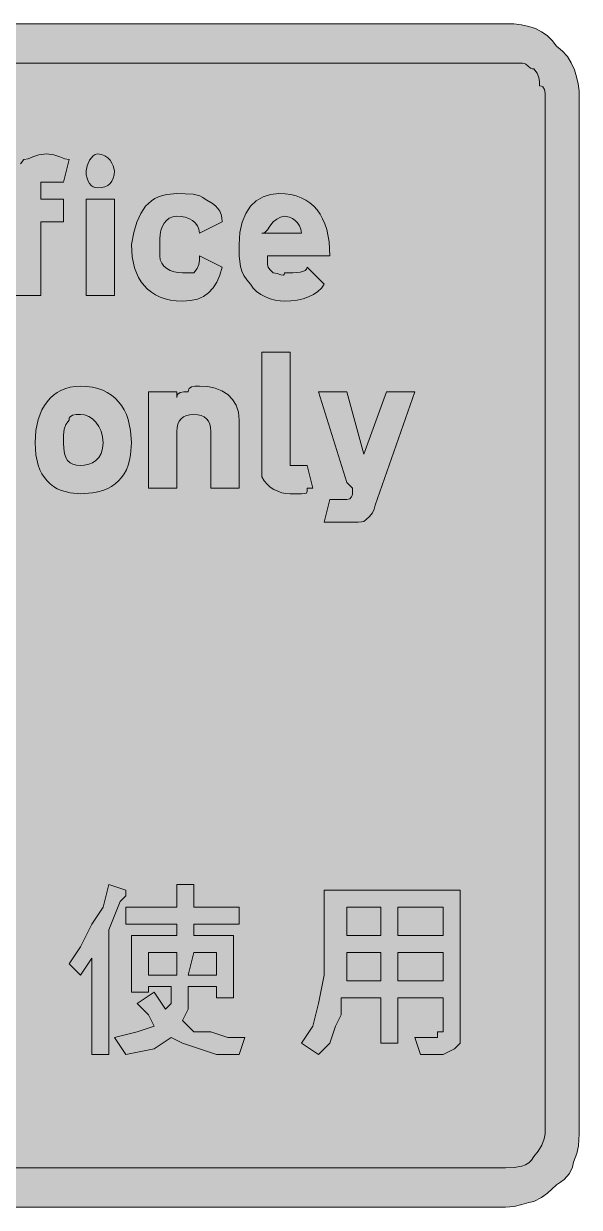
# Model space of a CAD drawing. Header units: metres. Extents: x 122 to 446, y 11 to 262.
# Drawn here: x 328.3 to 445.9, y 10.8 to 261.6 of the extents above; entities that cross this region are included whole.
import ezdxf

# ---------------------------------------------------------------- set-up
doc = ezdxf.new("R2010")
doc.units = ezdxf.units.M
doc.layers.add('FILL_BLACK_000000', color=7, linetype='Continuous', true_color=0x000000)
doc.layers.add('FILL_WHITE_FFFFFF', color=7, linetype='Continuous', true_color=0xffffff)

msp = doc.modelspace()

# ---------------------------------------------------------------- hatches: boundary and pattern name
at = {"layer": 'FILL_BLACK_000000', "true_color": 0x000000}
h = msp.add_hatch(color=7, dxfattribs=at)
h.dxf.hatch_style = 1
h.paths.add_polyline_path([(430.29, 261.6), (432.03, 261.54), (433.67, 261.36), (435.18, 261.03), (436.59, 260.55), (437.88, 259.9), (439.06, 259.07), (440.13, 258.04), (441.09, 256.8), (442.33, 255.79), (443.36, 254.61), (444.19, 253.28), (444.84, 251.85), (445.32, 250.37), (445.65, 248.87), (445.83, 247.4), (445.89, 246), (445.89, 26.4), (445.74, 23.85), (445.38, 22.18), (444.69, 20.4), (444.46, 19.31), (443.79, 18), (443.28, 17.33), (442.67, 16.69), (441.93, 16.1), (441.09, 15.6), (439.14, 13.8), (437.88, 12.9), (436.29, 12), (435.18, 11.81), (433.74, 11.4), (432.07, 10.99), (430.29, 10.8), (137.49, 10.8), (136.14, 10.91), (134.79, 11.21), (133.44, 11.69), (132.09, 12.3), (129.39, 13.84), (126.69, 15.6), (124.93, 18.3), (123.39, 21), (122.78, 22.35), (122.3, 23.7), (122, 25.05), (121.89, 26.4), (121.89, 246), (121.97, 247.56), (122.22, 249.08), (122.61, 250.56), (123.15, 251.98), (123.82, 253.34), (124.61, 254.63), (125.52, 255.83), (126.54, 256.95), (127.66, 257.97), (128.86, 258.88), (130.15, 259.67), (131.51, 260.34), (132.93, 260.88), (134.41, 261.27), (135.93, 261.52), (137.49, 261.6), (430.29, 261.6)])
h = msp.add_hatch(color=7, dxfattribs=at)
h.dxf.hatch_style = 1
h.paths.add_polyline_path([(325.89, 204), (325.89, 219.6), (323.49, 219.6), (323.49, 224.4), (325.89, 224.4), (325.89, 229.2), (326.6, 230.1), (327.09, 231), (327.58, 231.9), (328.29, 232.8), (329.21, 232.99), (330.24, 233.4), (331.5, 233.81), (333.09, 234), (334.68, 233.81), (335.94, 233.4), (336.97, 232.99), (337.89, 232.8), (336.69, 228), (334.29, 228), (333.09, 228), (331.89, 228), (331.89, 226.8), (331.89, 224.4), (336.69, 224.4), (336.69, 219.6), (331.89, 219.6), (331.89, 204), (325.89, 204)])
h = msp.add_hatch(color=7, dxfattribs=at)
h.dxf.hatch_style = 1
h.paths.add_polyline_path([(347.43, 229.56), (347.26, 228.83), (346.98, 228.21), (346.59, 227.7), (346.08, 227.31), (345.46, 227.03), (344.73, 226.86), (343.89, 226.8), (343.44, 226.86), (343.01, 227.03), (342.6, 227.31), (342.24, 227.7), (341.93, 228.21), (341.7, 228.83), (341.54, 229.56), (341.49, 230.4), (341.7, 231.47), (342.24, 232.65), (343.01, 233.61), (343.44, 233.89), (343.89, 234), (344.73, 233.89), (345.46, 233.61), (346.08, 233.18), (346.59, 232.65), (346.98, 232.07), (347.26, 231.47), (347.49, 230.4), (347.43, 229.56)])
h = msp.add_hatch(color=7, dxfattribs=at)
h.dxf.hatch_style = 1
h.paths.add_polyline_path([(341.49, 204), (341.49, 224.4), (347.49, 224.4), (347.49, 204), (341.49, 204)])
h = msp.add_hatch(color=7, dxfattribs=at)
h.dxf.hatch_style = 1
h.paths.add_polyline_path([(362.47, 225.58), (364.14, 225.45), (365.58, 225.09), (366.19, 224.8), (366.69, 224.4), (368.27, 223.48), (368.88, 222.99), (369.39, 222.45), (369.78, 221.86), (370.06, 221.19), (370.23, 220.45), (370.29, 219.6), (365.49, 217.2), (365.38, 218.04), (365.08, 218.78), (364.6, 219.39), (363.99, 219.9), (363.26, 220.29), (362.45, 220.58), (361.59, 220.74), (360.69, 220.8), (359.85, 220.69), (359.11, 220.39), (358.5, 219.91), (357.99, 219.3), (357.6, 218.57), (357.31, 217.76), (357.15, 216.9), (357.09, 216), (357.09, 214.8), (357.09, 213.6), (357.09, 212.4), (357.2, 211.56), (357.5, 210.82), (357.98, 210.21), (358.59, 209.7), (359.32, 209.31), (360.13, 209.02), (360.99, 208.86), (361.89, 208.8), (364.29, 208.8), (364.98, 209.7), (365.34, 210.6), (365.47, 211.5), (365.49, 212.4), (370.29, 210), (369.78, 208.31), (369.15, 206.85), (368.37, 205.61), (367.44, 204.6), (366.34, 203.81), (365.06, 203.25), (363.58, 202.91), (361.89, 202.8), (360.58, 202.86), (359.36, 203.02), (358.22, 203.29), (357.16, 203.66), (356.19, 204.13), (355.31, 204.7), (354.51, 205.36), (353.79, 206.1), (353.16, 206.93), (352.61, 207.84), (352.14, 208.83), (351.76, 209.89), (351.26, 212.22), (351.09, 214.8), (351.6, 217.33), (352.25, 219.52), (353.07, 221.38), (354.09, 222.9), (354.68, 223.53), (355.33, 224.08), (356.05, 224.55), (356.83, 224.93), (357.68, 225.22), (358.6, 225.43), (360.69, 225.6), (362.47, 225.58)])
h = msp.add_hatch(color=7, dxfattribs=at)
h.dxf.hatch_style = 1
h.paths.add_polyline_path([(379.89, 211.2), (379.91, 210.49), (380.04, 210), (380.4, 209.51), (381.09, 208.8), (381.97, 208.63), (382.74, 208.35), (383.28, 208.29), (383.44, 208.46), (383.49, 208.8), (385.25, 208.82), (386.79, 208.95), (387.4, 209.09), (387.88, 209.31), (388.18, 209.6), (388.29, 210), (391.89, 206.4), (391.33, 205.56), (390.58, 204.82), (389.65, 204.21), (388.59, 203.7), (387.41, 203.31), (386.15, 203.02), (384.84, 202.86), (383.49, 202.8), (382.54, 202.86), (381.52, 203.02), (380.47, 203.31), (379.44, 203.7), (378.46, 204.21), (377.58, 204.82), (376.85, 205.56), (376.29, 206.4), (375.5, 207.3), (374.9, 208.22), (374.48, 209.16), (374.19, 210.15), (373.93, 212.31), (373.89, 214.8), (374.05, 217.33), (374.53, 219.52), (375.28, 221.38), (376.29, 222.9), (377.52, 224.08), (378.95, 224.93), (380.55, 225.43), (382.29, 225.6), (383.6, 225.54), (384.82, 225.38), (385.96, 225.1), (387.01, 224.72), (387.99, 224.23), (388.87, 223.64), (389.67, 222.94), (390.39, 222.15), (391.02, 221.26), (391.57, 220.27), (392.04, 219.18), (392.42, 218.01), (392.92, 215.38), (393.09, 212.4), (379.89, 212.4), (379.89, 211.2)])
h.paths.add_polyline_path([(386.98, 218.04), (386.7, 218.78), (386.27, 219.39), (385.74, 219.9), (385.16, 220.29), (384.56, 220.58), (383.49, 220.8), (382.61, 220.61), (381.84, 220.2), (381.09, 219.6), (380.38, 218.72), (379.89, 217.95), (379.4, 217.41), (379.09, 217.25), (378.69, 217.2), (387.09, 217.2), (386.98, 218.04)], flags=16)
h = msp.add_hatch(color=7, dxfattribs=at)
h.dxf.hatch_style = 1
h.paths.add_polyline_path([(384.69, 169.2), (384.69, 168), (388.29, 168), (389.49, 163.2), (388.29, 163.2), (388.27, 162.51), (388.14, 162.15), (387.78, 162.02), (387.09, 162), (384.69, 162), (383.79, 162.06), (382.91, 162.22), (382.05, 162.51), (381.24, 162.9), (380.48, 163.41), (379.8, 164.02), (379.19, 164.76), (378.69, 165.6), (378.69, 166.8), (378.69, 192), (384.69, 192), (384.69, 169.2)])
h = msp.add_hatch(color=7, dxfattribs=at)
h.dxf.hatch_style = 1
h.paths.add_polyline_path([(350.71, 169.13), (350.42, 168.07), (350.04, 167.1), (349.57, 166.22), (349.02, 165.42), (348.39, 164.7), (347.67, 164.07), (346.87, 163.52), (345.99, 163.05), (345.01, 162.67), (343.96, 162.38), (342.82, 162.17), (340.29, 162), (338.15, 162.17), (336.26, 162.67), (335.4, 163.05), (334.62, 163.52), (333.89, 164.07), (333.24, 164.7), (332.66, 165.42), (332.15, 166.22), (331.71, 167.1), (331.35, 168.07), (330.86, 170.27), (330.69, 172.8), (330.86, 175.38), (331.35, 177.71), (332.15, 179.76), (332.66, 180.67), (333.24, 181.5), (333.89, 182.24), (334.62, 182.9), (335.4, 183.47), (336.26, 183.94), (337.18, 184.31), (338.15, 184.58), (339.19, 184.74), (340.29, 184.8), (341.6, 184.74), (342.82, 184.58), (343.96, 184.31), (345.01, 183.94), (345.99, 183.47), (346.87, 182.9), (347.67, 182.24), (348.39, 181.5), (349.02, 180.67), (349.57, 179.76), (350.04, 178.77), (350.42, 177.71), (350.92, 175.38), (351.09, 172.8), (350.92, 170.27), (350.71, 169.13)])
h.paths.add_polyline_path([(344.68, 175.26), (344.2, 176.28), (343.59, 177.15), (342.86, 177.85), (342.05, 178.37), (341.19, 178.69), (340.29, 178.8), (339.41, 178.78), (338.64, 178.65), (338.1, 178.29), (337.94, 178), (337.89, 177.6), (337.2, 176.68), (336.84, 175.65), (336.71, 174.39), (336.69, 172.8), (336.75, 171.56), (336.92, 170.53), (337.2, 169.7), (337.59, 169.05), (338.1, 168.57), (338.72, 168.24), (339.45, 168.06), (340.29, 168), (341.19, 168.06), (342.05, 168.24), (342.86, 168.57), (343.59, 169.05), (344.2, 169.7), (344.68, 170.53), (344.98, 171.56), (345.09, 172.8), (344.98, 174.09), (344.68, 175.26)], flags=16)
h = msp.add_hatch(color=7, dxfattribs=at)
h.dxf.hatch_style = 1
h.paths.add_polyline_path([(367.89, 163.2), (367.89, 175.2), (367.83, 176.04), (367.67, 176.77), (367.38, 177.39), (366.99, 177.9), (366.48, 178.29), (365.87, 178.57), (365.13, 178.74), (364.29, 178.8), (363.45, 178.74), (362.72, 178.57), (362.1, 178.29), (361.59, 177.9), (361.2, 177.39), (360.92, 176.77), (360.75, 176.04), (360.69, 175.2), (360.69, 163.2), (354.69, 163.2), (354.69, 183.6), (360.69, 183.6), (360.69, 182.4), (360.74, 182.8), (360.9, 183.09), (361.44, 183.45), (362.21, 183.58), (363.09, 183.6), (363.14, 184), (363.3, 184.29), (363.84, 184.65), (364.61, 184.78), (365.49, 184.8), (367.23, 184.69), (368.83, 184.35), (370.26, 183.79), (371.49, 183), (372.5, 181.99), (373.25, 180.75), (373.73, 179.29), (373.89, 177.6), (373.89, 163.2), (367.89, 163.2)])
h = msp.add_hatch(color=7, dxfattribs=at)
h.dxf.hatch_style = 1
h.paths.add_polyline_path([(402.69, 159.6), (402.5, 158.72), (402.09, 157.95), (401.49, 157.2), (400.78, 156.51), (400.29, 156.15), (399.8, 156.02), (399.09, 156), (391.89, 156), (393.09, 160.8), (394.29, 160.8), (396.69, 160.8), (397.29, 160.95), (397.7, 161.31), (397.84, 161.6), (397.89, 162), (397.89, 163.2), (396.69, 164.4), (390.69, 183.6), (396.69, 183.6), (400.29, 170.4), (405.09, 183.6), (411.09, 183.6), (402.69, 159.6)])
h = msp.add_hatch(color=7, dxfattribs=at)
h.dxf.hatch_style = 1
h.paths.add_polyline_path([(340.29, 66), (342.69, 70.8), (345.09, 74.4), (346.29, 79.2), (349.89, 78), (349.89, 76.8), (348.69, 75.6), (346.29, 69.6), (346.29, 43.2), (342.69, 43.2), (342.69, 63.6), (340.29, 60), (337.89, 62.4), (340.29, 66)])
h = msp.add_hatch(color=7, dxfattribs=at)
h.dxf.hatch_style = 1
h.paths.add_polyline_path([(364.29, 79.2), (364.29, 78), (364.29, 74.4), (373.89, 74.4), (373.89, 70.8), (364.29, 70.8), (364.29, 68.4), (372.69, 68.4), (372.69, 55.2), (369.09, 55.2), (369.09, 57.6), (363.09, 57.6), (363.09, 52.8), (361.89, 50.4), (364.29, 48), (367.89, 48), (371.49, 46.8), (375.09, 46.8), (373.89, 43.2), (369.09, 43.2), (365.49, 44.4), (361.89, 45.6), (359.49, 46.8), (355.89, 44.4), (349.89, 43.2), (347.49, 46.8), (352.29, 48), (355.89, 49.2), (354.69, 51.6), (352.29, 54), (355.89, 56.4), (358.29, 52.8), (359.49, 54), (359.49, 57.6), (354.69, 57.6), (354.69, 56.4), (351.09, 56.4), (351.09, 68.4), (360.69, 68.4), (360.69, 70.8), (349.89, 70.8), (349.89, 74.4), (360.69, 74.4), (360.69, 79.2), (364.29, 79.2)])
h.paths.add_polyline_path([(369.09, 64.8), (364.29, 64.8), (363.09, 60), (369.09, 60), (369.09, 64.8)], flags=16)
h.paths.add_polyline_path([(360.69, 64.8), (354.69, 64.8), (354.69, 60), (360.69, 60), (360.69, 64.8)], flags=16)
h = msp.add_hatch(color=7, dxfattribs=at)
h.dxf.hatch_style = 1
h.paths.add_polyline_path([(417.09, 43.2), (414.69, 43.2), (412.29, 43.2), (411.09, 46.8), (413.49, 46.8), (415.89, 46.8), (415.89, 48), (417.09, 48), (417.09, 49.2), (417.09, 55.2), (407.49, 55.2), (407.49, 45.6), (403.89, 45.6), (403.89, 55.2), (395.49, 55.2), (395.49, 51.6), (394.29, 49.2), (393.09, 45.6), (390.69, 43.2), (387.09, 45.6), (389.49, 49.2), (390.69, 54), (391.89, 60), (391.89, 67.2), (391.89, 78), (420.69, 78), (420.69, 48), (420.69, 45.6), (419.49, 44.4), (417.09, 43.2)])
h.paths.add_polyline_path([(403.89, 68.4), (403.89, 74.4), (396.69, 74.4), (396.69, 68.4), (403.89, 68.4)], flags=16)
h.paths.add_polyline_path([(403.89, 58.8), (403.89, 64.8), (396.69, 64.8), (396.69, 58.8), (403.89, 58.8)], flags=16)
h.paths.add_polyline_path([(407.49, 74.4), (407.49, 68.4), (417.09, 68.4), (417.09, 74.4), (407.49, 74.4)], flags=16)
h.paths.add_polyline_path([(417.09, 64.8), (407.49, 64.8), (407.49, 58.8), (417.09, 58.8), (417.09, 64.8)], flags=16)
at = {"layer": 'FILL_WHITE_FFFFFF', "true_color": 0xffffff}
h = msp.add_hatch(color=7, dxfattribs=at)
h.dxf.hatch_style = 1
h.paths.add_polyline_path([(430.29, 253.2), (433.89, 253.2), (434.29, 253.15), (434.6, 253.01), (435.09, 252.6), (435.58, 252.19), (435.89, 252.05), (436.29, 252), (436.98, 251.1), (437.34, 250.2), (437.47, 249.3), (437.49, 248.4), (437.89, 248.35), (438.18, 248.19), (438.54, 247.65), (438.67, 246.88), (438.69, 246), (438.69, 26.4), (438.48, 25.31), (437.94, 24), (437.17, 22.69), (436.29, 21.6), (435.79, 20.81), (435.18, 20.21), (434.5, 19.79), (433.74, 19.5), (432.07, 19.24), (430.29, 19.2), (137.49, 19.2), (136.4, 19.24), (135.09, 19.5), (134.42, 19.79), (133.78, 20.21), (133.19, 20.81), (132.69, 21.6), (131.9, 22.1), (131.3, 22.69), (130.88, 23.33), (130.59, 24), (130.33, 25.31), (130.29, 26.4), (130.29, 246), (130.45, 247.69), (130.91, 249.15), (131.62, 250.39), (132.54, 251.4), (133.63, 252.19), (134.85, 252.75), (136.15, 253.09), (137.49, 253.2), (430.29, 253.2)])

# ---------------------------------------------------------------- linework, layer by layer
at = {"layer": 'FILL_BLACK_000000', "lineweight": 0, "true_color": 0x000000}
for points in [[(137.49, 261.6), (430.29, 261.6), (432.03, 261.54), (433.67, 261.36), (435.18, 261.03), (436.59, 260.55), (437.88, 259.9), (439.06, 259.07), (440.13, 258.04), (441.09, 256.8), (442.33, 255.79), (443.36, 254.61), (444.19, 253.28), (444.84, 251.85), (445.32, 250.37), (445.65, 248.87), (445.83, 247.4), (445.89, 246), (445.89, 26.4), (445.74, 23.85), (445.38, 22.18), (444.69, 20.4), (444.46, 19.31), (443.79, 18), (443.28, 17.33), (442.67, 16.69), (441.93, 16.1), (441.09, 15.6), (439.14, 13.8), (437.88, 12.9), (436.29, 12), (435.18, 11.81), (433.74, 11.4), (432.07, 10.99), (430.29, 10.8), (137.49, 10.8)], [(327.58, 231.9), (328.29, 232.8), (329.21, 232.99), (330.24, 233.4), (331.5, 233.81), (333.09, 234), (334.68, 233.81), (335.94, 233.4), (336.97, 232.99), (337.89, 232.8), (336.69, 228), (334.29, 228), (333.09, 228), (331.89, 228), (331.89, 226.8), (331.89, 224.4), (336.69, 224.4), (336.69, 219.6), (331.89, 219.6), (331.89, 204), (325.89, 204)]]:
    msp.add_lwpolyline(points, dxfattribs=at)
for points in [[(347.43, 229.56), (347.26, 228.83), (346.98, 228.21), (346.59, 227.7), (346.08, 227.31), (345.46, 227.03), (344.73, 226.86), (343.89, 226.8), (343.44, 226.86), (343.01, 227.03), (342.6, 227.31), (342.24, 227.7), (341.93, 228.21), (341.7, 228.83), (341.54, 229.56), (341.49, 230.4), (341.7, 231.47), (342.24, 232.65), (343.01, 233.61), (343.44, 233.89), (343.89, 234), (344.73, 233.89), (345.46, 233.61), (346.08, 233.18), (346.59, 232.65), (346.98, 232.07), (347.26, 231.47), (347.49, 230.4)], [(341.49, 204), (341.49, 224.4), (347.49, 224.4), (347.49, 204)], [(362.47, 225.58), (364.14, 225.45), (365.58, 225.09), (366.19, 224.8), (366.69, 224.4), (368.27, 223.48), (368.88, 222.99), (369.39, 222.45), (369.78, 221.86), (370.06, 221.19), (370.23, 220.45), (370.29, 219.6), (365.49, 217.2), (365.38, 218.04), (365.08, 218.78), (364.6, 219.39), (363.99, 219.9), (363.26, 220.29), (362.45, 220.58), (361.59, 220.74), (360.69, 220.8), (359.85, 220.69), (359.11, 220.39), (358.5, 219.91), (357.99, 219.3), (357.6, 218.57), (357.31, 217.76), (357.15, 216.9), (357.09, 216), (357.09, 214.8), (357.09, 213.6), (357.09, 212.4), (357.2, 211.56), (357.5, 210.82), (357.98, 210.21), (358.59, 209.7), (359.32, 209.31), (360.13, 209.02), (360.99, 208.86), (361.89, 208.8), (364.29, 208.8), (364.98, 209.7), (365.34, 210.6), (365.47, 211.5), (365.49, 212.4), (370.29, 210), (369.78, 208.31), (369.15, 206.85), (368.37, 205.61), (367.44, 204.6), (366.34, 203.81), (365.06, 203.25), (363.58, 202.91), (361.89, 202.8), (360.58, 202.86), (359.36, 203.02), (358.22, 203.29), (357.16, 203.66), (356.19, 204.13), (355.31, 204.7), (354.51, 205.36), (353.79, 206.1), (353.16, 206.93), (352.61, 207.84), (352.14, 208.83), (351.76, 209.89), (351.26, 212.22), (351.09, 214.8), (351.6, 217.33), (352.25, 219.52), (353.07, 221.38), (354.09, 222.9), (354.68, 223.53), (355.33, 224.08), (356.05, 224.55), (356.83, 224.93), (357.68, 225.22), (358.6, 225.43), (360.69, 225.6)], [(379.89, 211.2), (379.91, 210.49), (380.04, 210), (380.4, 209.51), (381.09, 208.8), (381.97, 208.63), (382.74, 208.35), (383.28, 208.29), (383.44, 208.46), (383.49, 208.8), (385.25, 208.82), (386.79, 208.95), (387.4, 209.09), (387.88, 209.31), (388.18, 209.6), (388.29, 210), (391.89, 206.4), (391.33, 205.56), (390.58, 204.82), (389.65, 204.21), (388.59, 203.7), (387.41, 203.31), (386.15, 203.02), (384.84, 202.86), (383.49, 202.8), (382.54, 202.86), (381.52, 203.02), (380.47, 203.31), (379.44, 203.7), (378.46, 204.21), (377.58, 204.82), (376.85, 205.56), (376.29, 206.4), (375.5, 207.3), (374.9, 208.22), (374.48, 209.16), (374.19, 210.15), (373.93, 212.31), (373.89, 214.8), (374.05, 217.33), (374.53, 219.52), (375.28, 221.38), (376.29, 222.9), (377.52, 224.08), (378.95, 224.93), (380.55, 225.43), (382.29, 225.6), (383.6, 225.54), (384.82, 225.38), (385.96, 225.1), (387.01, 224.72), (387.99, 224.23), (388.87, 223.64), (389.67, 222.94), (390.39, 222.15), (391.02, 221.26), (391.57, 220.27), (392.04, 219.18), (392.42, 218.01), (392.92, 215.38), (393.09, 212.4), (379.89, 212.4)], [(386.98, 218.04), (386.7, 218.78), (386.27, 219.39), (385.74, 219.9), (385.16, 220.29), (384.56, 220.58), (383.49, 220.8), (382.61, 220.61), (381.84, 220.2), (381.09, 219.6), (380.38, 218.72), (379.89, 217.95), (379.4, 217.41), (379.09, 217.25), (378.69, 217.2), (387.09, 217.2)], [(384.69, 169.2), (384.69, 168), (388.29, 168), (389.49, 163.2), (388.29, 163.2), (388.27, 162.51), (388.14, 162.15), (387.78, 162.02), (387.09, 162), (384.69, 162), (383.79, 162.06), (382.91, 162.22), (382.05, 162.51), (381.24, 162.9), (380.48, 163.41), (379.8, 164.02), (379.19, 164.76), (378.69, 165.6), (378.69, 166.8), (378.69, 192), (384.69, 192)], [(350.71, 169.13), (350.42, 168.07), (350.04, 167.1), (349.57, 166.22), (349.02, 165.42), (348.39, 164.7), (347.67, 164.07), (346.87, 163.52), (345.99, 163.05), (345.01, 162.67), (343.96, 162.38), (342.82, 162.17), (340.29, 162), (338.15, 162.17), (336.26, 162.67), (335.4, 163.05), (334.62, 163.52), (333.89, 164.07), (333.24, 164.7), (332.66, 165.42), (332.15, 166.22), (331.71, 167.1), (331.35, 168.07), (330.86, 170.27), (330.69, 172.8), (330.86, 175.38), (331.35, 177.71), (332.15, 179.76), (332.66, 180.67), (333.24, 181.5), (333.89, 182.24), (334.62, 182.9), (335.4, 183.47), (336.26, 183.94), (337.18, 184.31), (338.15, 184.58), (339.19, 184.74), (340.29, 184.8), (341.6, 184.74), (342.82, 184.58), (343.96, 184.31), (345.01, 183.94), (345.99, 183.47), (346.87, 182.9), (347.67, 182.24), (348.39, 181.5), (349.02, 180.67), (349.57, 179.76), (350.04, 178.77), (350.42, 177.71), (350.92, 175.38), (351.09, 172.8), (350.92, 170.27)], [(367.89, 163.2), (367.89, 175.2), (367.83, 176.04), (367.67, 176.77), (367.38, 177.39), (366.99, 177.9), (366.48, 178.29), (365.87, 178.57), (365.13, 178.74), (364.29, 178.8), (363.45, 178.74), (362.72, 178.57), (362.1, 178.29), (361.59, 177.9), (361.2, 177.39), (360.92, 176.77), (360.75, 176.04), (360.69, 175.2), (360.69, 163.2), (354.69, 163.2), (354.69, 183.6), (360.69, 183.6), (360.69, 182.4), (360.74, 182.8), (360.9, 183.09), (361.44, 183.45), (362.21, 183.58), (363.09, 183.6), (363.14, 184), (363.3, 184.29), (363.84, 184.65), (364.61, 184.78), (365.49, 184.8), (367.23, 184.69), (368.83, 184.35), (370.26, 183.79), (371.49, 183), (372.5, 181.99), (373.25, 180.75), (373.73, 179.29), (373.89, 177.6), (373.89, 163.2)], [(402.69, 159.6), (402.5, 158.72), (402.09, 157.95), (401.49, 157.2), (400.78, 156.51), (400.29, 156.15), (399.8, 156.02), (399.09, 156), (391.89, 156), (393.09, 160.8), (394.29, 160.8), (396.69, 160.8), (397.29, 160.95), (397.7, 161.31), (397.84, 161.6), (397.89, 162), (397.89, 163.2), (396.69, 164.4), (390.69, 183.6), (396.69, 183.6), (400.29, 170.4), (405.09, 183.6), (411.09, 183.6)], [(344.68, 175.26), (344.2, 176.28), (343.59, 177.15), (342.86, 177.85), (342.05, 178.37), (341.19, 178.69), (340.29, 178.8), (339.41, 178.78), (338.64, 178.65), (338.1, 178.29), (337.94, 178), (337.89, 177.6), (337.2, 176.68), (336.84, 175.65), (336.71, 174.39), (336.69, 172.8), (336.75, 171.56), (336.92, 170.53), (337.2, 169.7), (337.59, 169.05), (338.1, 168.57), (338.72, 168.24), (339.45, 168.06), (340.29, 168), (341.19, 168.06), (342.05, 168.24), (342.86, 168.57), (343.59, 169.05), (344.2, 169.7), (344.68, 170.53), (344.98, 171.56), (345.09, 172.8), (344.98, 174.09)], [(340.29, 66), (342.69, 70.8), (345.09, 74.4), (346.29, 79.2), (349.89, 78), (349.89, 76.8), (348.69, 75.6), (346.29, 69.6), (346.29, 43.2), (342.69, 43.2), (342.69, 63.6), (340.29, 60), (337.89, 62.4)], [(364.29, 79.2), (364.29, 78), (364.29, 74.4), (373.89, 74.4), (373.89, 70.8), (364.29, 70.8), (364.29, 68.4), (372.69, 68.4), (372.69, 55.2), (369.09, 55.2), (369.09, 57.6), (363.09, 57.6), (363.09, 52.8), (361.89, 50.4), (364.29, 48), (367.89, 48), (371.49, 46.8), (375.09, 46.8), (373.89, 43.2), (369.09, 43.2), (365.49, 44.4), (361.89, 45.6), (359.49, 46.8), (355.89, 44.4), (349.89, 43.2), (347.49, 46.8), (352.29, 48), (355.89, 49.2), (354.69, 51.6), (352.29, 54), (355.89, 56.4), (358.29, 52.8), (359.49, 54), (359.49, 57.6), (354.69, 57.6), (354.69, 56.4), (351.09, 56.4), (351.09, 68.4), (360.69, 68.4), (360.69, 70.8), (349.89, 70.8), (349.89, 74.4), (360.69, 74.4), (360.69, 79.2)], [(417.09, 43.2), (414.69, 43.2), (412.29, 43.2), (411.09, 46.8), (413.49, 46.8), (415.89, 46.8), (415.89, 48), (417.09, 48), (417.09, 49.2), (417.09, 55.2), (407.49, 55.2), (407.49, 45.6), (403.89, 45.6), (403.89, 55.2), (395.49, 55.2), (395.49, 51.6), (394.29, 49.2), (393.09, 45.6), (390.69, 43.2), (387.09, 45.6), (389.49, 49.2), (390.69, 54), (391.89, 60), (391.89, 67.2), (391.89, 78), (420.69, 78), (420.69, 48), (420.69, 45.6), (419.49, 44.4)], [(403.89, 68.4), (403.89, 74.4), (396.69, 74.4), (396.69, 68.4)], [(407.49, 74.4), (407.49, 68.4), (417.09, 68.4), (417.09, 74.4)], [(360.69, 64.8), (354.69, 64.8), (354.69, 60), (360.69, 60)], [(369.09, 64.8), (364.29, 64.8), (363.09, 60), (369.09, 60)], [(403.89, 58.8), (403.89, 64.8), (396.69, 64.8), (396.69, 58.8)], [(417.09, 64.8), (407.49, 64.8), (407.49, 58.8), (417.09, 58.8)]]:
    msp.add_lwpolyline(points, close=True, dxfattribs=at)
at = {"layer": 'FILL_WHITE_FFFFFF', "lineweight": 0, "true_color": 0x000000}
msp.add_lwpolyline([(137.49, 253.2), (430.29, 253.2), (433.89, 253.2), (434.29, 253.15), (434.6, 253.01), (435.09, 252.6), (435.58, 252.19), (435.89, 252.05), (436.29, 252), (436.98, 251.1), (437.34, 250.2), (437.47, 249.3), (437.49, 248.4), (437.89, 248.35), (438.18, 248.19), (438.54, 247.65), (438.67, 246.88), (438.69, 246), (438.69, 26.4), (438.48, 25.31), (437.94, 24), (437.17, 22.69), (436.29, 21.6), (435.79, 20.81), (435.18, 20.21), (434.5, 19.79), (433.74, 19.5), (432.07, 19.24), (430.29, 19.2), (137.49, 19.2)], dxfattribs=at)

doc.saveas('drawing.dxf')
